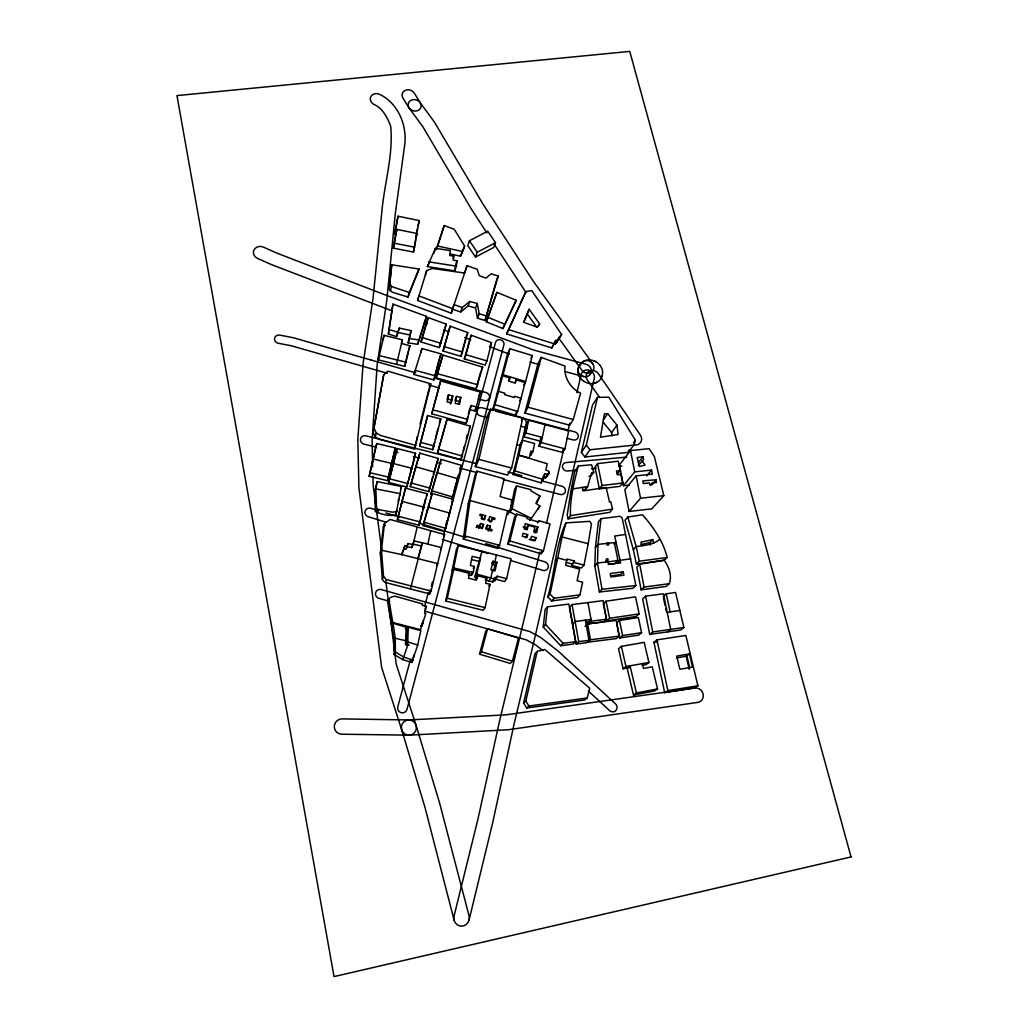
<?xml version="1.0" encoding="UTF-8"?>
<svg xmlns="http://www.w3.org/2000/svg" width="1028" height="1028" viewBox="0 0 1028 1028"><rect width="100%" height="100%" fill="white"/><g stroke="black" fill="none" stroke-linecap="round" stroke-linejoin="round"><path stroke-width="1.5" d="M542.591 477.365L545.534 477.853L546.883 475.668M549.119 473.214L548.631 471.197L545.881 470.092L547.204 463.731L519.05 455.237L516.994 458.835L512.921 474.448L541.075 482.903L543.298 479.472L544.814 473.895L547.783 474.383L549.119 473.214L546.857 476.684M594.839 565.901L595.418 547.397L598.386 521.864L601.007 518.69L619.704 516.287L621.734 517.29L622.364 518.819L635.882 585.523L632.991 588.273L599.363 591.999L594.839 565.901L597.461 562.984L598.026 544.377L601.007 518.69M402.809 659.642L407.679 645.366L405.507 644.62L406.266 627.221L393.069 623.276L391.796 625.859L393.994 640.675L394.097 654.463L402.809 659.642L411.881 662.443L417.728 644.993L420.825 630.639L408.244 627.234L406.87 629.791L406.227 644.428L409.105 645.288M408.244 627.234L407.679 645.366M456.419 266.162L456.972 260.778L453.348 260.212L453.772 256.152L449.789 255.535L450.303 250.614L435.422 248.275L427.365 266.586L454.839 270.865L456.419 266.162L428.766 261.844M454.839 270.865L455.25 266.856M391.771 264.8L390.113 280.4L390.267 284.306L391.437 286.478L409.285 292.466L419.051 269.015L391.771 264.8L389.098 288.945L391.938 292.08L408 297.053L419.051 269.015M543.234 627.016L545.547 624.484L547.461 606.828L568.844 604.091L575.654 641.652L573.136 644.068L560.658 645.725L543.234 627.016L545.148 609.476L547.461 606.828M380.309 553.295L383.277 526.863L384.459 523.625L390.036 519.448L444.623 534.521L431.053 591.087L429.537 593.876L385.14 582.452L383.598 581.283L382.339 579.291L380.309 553.295L381.478 550.237L384.459 523.625M388.378 334.023L392.953 304.108L426.53 316.367L417.664 344.303L408.167 342.877L411.097 330.618L399.249 328.086L396.551 336.58L388.378 334.023L392.953 304.108M468.254 503.887L470.002 500.546L507.614 510.749L499.569 545.315L497.603 548.361L463.294 539.07L468.254 503.887L475.219 474.666L476.992 471.158L504.17 478.765L500.058 496.575L512.458 500.058L509.747 511.353L507.729 514.604M463.294 539.07L465.029 535.948L470.002 500.546L476.992 471.158M570.72 492.181L567.225 515.092L568.06 518.832L609.835 512.329L612.521 509.104L610.812 501.78L609.514 501.972L606.135 487.452L583.172 490.909L582.388 487.426L573.136 488.814L570.72 492.181L574.549 472.109L578.263 465.98L591.575 464.784L593.773 472.186L591.228 475.656L589.057 476.349M401.447 486.527L395.883 514.822C389.342 516.647 381.272 514.296 375.438 511.481L374.732 492.348L377.237 481.605L401.447 486.527L400.586 488.827M393.403 248.146L396.885 229.398L395.767 229.18L394.585 234.114L395.69 234.345L396.885 229.398L417.072 233.51L413.462 252.066L393.403 248.146L395.69 234.345M413.462 252.066L415.505 239.961M588.183 543.696L591.46 523.972L589.866 521.337L565.965 522.866C555.081 545.572 555.159 572.75 547.744 596.844L551.728 600.917L577.402 597.576L579.92 594.865L582.632 582.221L577.106 580.717L579.612 569.088L565.67 565.271L567.096 559.052L574.485 560.992L571.709 565.477L581.475 567.957L584.02 565.066L588.183 543.696L562.123 537.001L559.746 540.086M416.494 234.127L415.762 238.419L419.27 220.57L398.016 216.214L394.585 234.114M416.97 231.274L417.458 228.409M395.767 229.18L398.016 216.214M395.883 514.822L396.667 510.389M398.221 501.523L398.748 498.567M373.151 432.325L383.74 374.693L387.967 371.159L430.732 383.855L414.567 449.159L379.64 439.29L375.194 436.926L373.151 432.325L383.74 374.693M458.629 404.094L460.801 397.361L456.548 396.41L454.929 400.38L459.156 401.331M460.801 397.361L459.503 404.312L455.237 403.361L456.548 396.41M448.491 394.958L447.167 401.909L451.433 402.86L452.744 395.921L448.491 394.958L447.437 397.618M450.367 404.043L452.744 395.921M377.237 481.605L374.732 492.348M516.891 515.452L510.094 512.047L514.578 489.418L516.621 486L530.975 489.662L530.795 490.741L539.97 496.061L536.423 503.746L539.918 506.02L537.708 509.297M510.094 512.047L512.124 508.77L516.621 486M468.434 574.716L471.415 575.41L472.019 572.378M471.415 575.41L473.214 572.519L474.435 566.428L470.361 565.477L472.186 556.354L480.577 558.32L476.619 574.022L474.795 576.901L477.609 577.71M458.231 545.675L453.669 567.97L452.012 570.9L456.535 548.746L458.231 545.675L481.991 551.239L474.795 576.901M571.709 565.477L574.485 560.992M408.167 342.877L411.097 330.618M540.702 438.288L538.993 446.216L562.612 452.449L563.228 449.48M562.612 452.449L564.963 448.838L568.677 430.912L528.688 420.259L526.593 424.063L523.779 436.759L540.098 441.115L542.296 437.414L545.02 424.628M477.403 575.757L476.427 580.19L468.537 578.211L469.59 573.367L453.682 569.384L452.012 572.3L445.625 600.994L483.199 610.285L485.1 607.625L490.048 584.328L485.666 583.236L486.784 578.096L477.403 575.757L475.566 578.623M538.993 446.216L541.191 442.554L542.296 437.414L525.861 433.032L523.779 436.759M582.529 490.42L585.15 490.035L587.656 486.655L591.588 472.88L593.773 472.186M535.061 532.954L535.665 530.14L537.875 526.991L525.295 523.65L524.139 528.932L527.21 529.741L528.174 525.334L534.817 527.094L533.763 531.887L536.655 532.658L537.875 526.991M547.744 596.844L550.07 594.12L562.123 537.001L565.965 522.866M585.15 490.035L585.729 487.336M440.421 549.633L441.475 547.59L427.828 544.133L430.642 531.168M531.322 452.551L530.731 455.25L532.877 451.626L534.65 443.518L522.378 440.228L520.309 443.916L516.994 458.835M387.633 480.654L395.279 447.925L376.813 443.569L375.695 447.296L369.18 476.349L387.633 480.654L395.279 447.925M414.567 449.159L415.248 446.024M415.942 442.901L417.329 436.63M525.861 433.032L528.688 420.259M445.625 600.994L447.257 598.257L453.682 569.384M511.61 468.048L522.789 417.805L490.536 409.157L486.835 416.931L475.321 466.571L507.588 475.103L511.61 468.048L478.919 459.387L475.321 466.571M512.921 474.448L514.951 470.94L522.378 440.228M376.813 443.569L369.18 476.349M407.448 546.266L405.058 545.611L403.734 548.695L406.111 549.35L408.052 543.568L413.102 544.506L417.111 527.582M486.051 580.126L492.823 581.976L493.209 580.306L494.866 580.743L495.239 579.085L504.581 581.552L506.611 578.713L511.07 558.769L481.991 551.239M546.485 523.252L563.691 449.442M401.498 343.532L396.525 364.31L378.265 359.877L384.048 335.346L402.346 339.805L401.498 343.532L409.928 345.678L404.711 366.392L396.525 364.31M496.948 562.29L495.021 570.836L490.947 569.743L493.054 561.262L496.948 562.29L494.995 565.246L493.71 570.9M494.866 580.743L497.205 576.22L506.611 578.713M496.46 554.889L494.892 561.751L492.952 564.706L494.995 565.246M492.592 570.193L490.78 578.083L488.865 580.936M524.524 617.532L499.698 720.332L478.007 818.853L454.08 915.961A8.16 7.749 -89 0 0 461.611 926.164A8.16 7.749 -89 0 0 469.051 915.871L439.534 802.765L416.096 725.395L396.23 664.281L385.77 580.64M523.612 703.049L534.958 653.744L537.22 651.379L544.776 649.4L589.738 688.285L587.219 697.973L584.598 700.017L526.696 708.009L523.612 703.049L525.822 701.006L537.22 651.379M478.919 459.387L490.536 409.157M492.823 581.976L495.149 577.466L496.832 577.903M388.661 482.428L397.155 448.491L415.543 453.258L411.907 468.331L406.728 487.041L388.661 482.428L397.155 448.491M497.603 548.361L498.323 545.238M524.524 617.507L539.777 552.075M567.996 430.95L569.782 423.305M576.901 392.773L581.167 374.449A6.875 6.232 30.9 0 1 589.147 370.221A6.875 6.232 30.9 0 1 594.3 378.227L534.881 637.463L514.051 724.2L492.708 822.657L469.076 920.009M581.36 452.397L592.449 405.161L597.512 397.348L608.846 397.206L635.433 440.267L633.89 445.124L628.301 452.346L584.919 456.997L581.36 452.397L586.333 445.137L597.512 397.348M404.711 366.392L408.27 351.46M419.09 525.269L427.288 493.787L405.52 488.184L397.361 519.654L419.09 525.269L422.29 511.918M422.996 508.963L425.476 498.67M417.843 558.692L422.367 542.745L427.828 544.133M536.038 537.657L535.318 540.638L530.705 539.314L531.437 536.346L536.038 537.657L533.84 540.741L529.253 539.443M405.52 488.184L397.361 519.654M406.728 487.041L415.543 453.258M432.788 449.686L440.806 419L427.674 415.53L419.668 446.229L432.788 449.686L434.587 442.233M435.307 439.252L437.838 428.817M429.537 593.876L430.629 589.314M431.362 586.281L432.467 581.719M527.66 534.599L526.94 537.567L522.34 536.256L523.059 533.288L527.66 534.599L525.514 537.708M538.916 520.669L538.582 522.018L526.889 518.575L527.223 517.212L516.583 514.09L514.527 517.328L507.793 544.03L541.191 553.771L543.452 550.777L549.98 523.92L538.916 520.669L537.438 522.802M541.191 553.771L541.91 550.815M419.668 446.229L427.674 415.53M468.408 414.078L469.526 409.491L475.039 411.007L480.487 392.066L440.639 381.002L431.786 413.809L466.147 423.279L467.65 417.15M466.147 423.279L471.248 405.572L476.799 407.114M475.039 411.007L475.771 408.013M453.065 499.287L445.754 528.328L444.16 531.502L423.073 525.616L432.197 493.466L453.065 499.287L451.973 501.523M485.601 515.683L484.574 519.821L481.669 519.011L482.338 516.236L479.819 515.542L480.166 514.154L485.601 515.683L483.738 518.922L481.04 518.163M492.142 518.883L491.448 521.646L488.531 520.81L489.585 516.673L494.995 518.228L494.648 519.603L492.142 518.883L490.24 522.096M486.938 360.918L491.512 342.658L471.107 335.205L464.335 358.939L485.139 365.081L486.938 360.918L466.005 354.737L464.335 358.939M390.267 291.117L391.437 286.478M420.593 625.846L421.827 626.078L423.228 620.501M421.827 626.078L425.772 613.69L424.525 613.459L426.389 606.379L422.29 605.274L422.559 603.976L395.227 596.227L391.719 596.793L388.79 598.81L387.569 601.56L391.527 625.063L392.786 622.48L388.79 598.81M507.793 544.03L509.824 540.959L516.583 514.09M420.092 424.101L428.894 389.419M577.993 369.579L578.597 367.214L582.439 362.062L584.585 360.828A12.811 11.604 30.9 0 1 589.943 359.954M431.786 413.809L440.639 381.002M444.16 531.502L444.931 528.469M445.715 525.424L446.884 520.875M408.052 543.568L406.715 546.665L411.714 547.603L414.027 540.934L422.367 542.745L410.429 588.877M428.882 491.692L438.185 458.462L419.809 453.13L410.223 486.578L428.882 491.692L432.621 477.12M523.689 385.294L525.629 381.529L532.324 355.521L509.914 348.775L507.472 354.043L493.106 408.591L515.658 415.273L516.776 410.917M515.658 415.273L517.688 411.418L525.102 382.544L516.172 379.859L514.835 382.544M382.917 339.703L384.048 335.346M378.265 359.877L379.371 355.624L405.996 362.19M433.855 379.936L441.025 353.889L421.994 348.518L413.937 374.5L433.855 379.936L439.136 359.569M466.005 354.737L471.107 335.205M423.073 525.616L432.197 493.466M460.904 459.76L470.374 426.222L447.013 419.475L437.517 453.04L460.904 459.76L462.446 453.811M463.23 450.829L464.386 446.37M466.326 438.943L467.496 434.471M512.432 661.171L518.472 638.092L487.619 628.725L485.691 631.256L479.523 654.155L510.325 663.471L512.432 661.171L481.4 651.778L479.523 654.155M460.994 356.33L467.779 332.584L450.174 326.172L443.042 351.023L460.994 356.33L465.71 338.418M493.106 408.591L494.982 404.698L502.576 375.785L509.849 377.97L508.988 381.221L515.311 383.123L516.172 379.859M500.662 379.859L503.052 374.757L509.914 348.775M417.946 225.543L419.27 220.57M437.517 453.04L447.013 419.475M410.172 660.451L397.797 706.801A4.793 4.755 57.3 0 0 401.177 712.687A4.793 4.755 57.3 0 0 406.998 709.333L503.861 344.958A4.369 3.971 24.5 0 0 500.739 339.844A4.369 3.971 24.5 0 0 495.509 342.414L443.569 535.344M424.615 606.366L428.329 592.475M524.833 413.025L538.004 363.655L541.229 357.41L565.002 366.096C563.665 377.186 570.566 388.545 580.602 393.184L573.264 419.54L569.692 425.206L524.833 413.025L527.968 407.216L541.229 357.41M456.779 480.821L458.372 474.923M441.089 459.375L430.886 494.352L441.089 459.375L461.636 465.466L451.973 499.325M433.405 474.152L438.185 458.462M481.4 651.778L487.619 628.725M443.042 351.023L450.174 326.172M541.075 482.903L541.833 480.14M419.809 453.13L410.223 486.578M476.08 388.815L482.659 367.124L442.927 355.071L436.155 377.906L476.08 388.815L480.886 371.249M451.845 498.94L453.078 494.404M453.901 491.371L456.381 482.299M396.551 336.58L399.249 328.086M408 297.053L409.285 292.466M436.155 377.906L442.927 355.071M451.228 313.193L452.783 308.721L418.91 295.884L417.561 300.446L451.228 313.193L467.046 265.712L477.185 269.259L479.254 275.607L485.871 278.138L491.217 273.795L498.246 276.018L484.998 320.518L477.467 318.153L475.54 307.963L477.262 303.478L469.77 301.474L462.266 307.526L460.647 311.998L452.384 309.12M452.783 308.721L453.952 304.622L462.266 307.526M484.998 320.518L496.408 280.657M488.313 531.001L490.356 526.156L487.478 525.231L485.601 528.405L488.467 529.33L490.356 526.156M439.277 347.58L446.293 324.18L428.252 317.601L420.953 341.939L439.277 347.58L444.34 330.039M401.511 342.684L402.346 339.805M375.194 436.926L376.299 433.135L374.231 428.509M487.478 525.231L486.283 529.33L491.667 531.065L492.065 529.69L489.572 528.893M557.394 340.718L556.842 342.62L553.449 344.688L551.792 347.952L506.663 333.959L525.835 291.644L531.784 290.616L561.609 334.511L557.394 340.718L561.609 334.511M559.656 336.452L555.351 344.187M411.881 662.443L414.078 654.939M425.335 275.221L426.723 270.518L432.377 268.436L464.566 273.062M420.953 341.939L428.252 317.601M433.983 253.081L435.422 248.275M372.252 462.703L373.344 459.066L391.848 463.422L390.64 467.02M436.335 249.611L444.224 225.556L454.273 229.283L464.63 246.077L460.557 256.203L449.801 253.852M444.224 225.556L436.463 249.367M483.597 524.473L482.363 528.572L476.979 526.786L477.403 525.411L479.896 526.246L480.719 523.522L483.597 524.473L481.746 527.66L478.894 526.709L480.719 523.522M408.63 349.97L409.928 345.678M417.561 300.446L426.723 270.518M417.664 344.303L426.53 316.367M628.301 452.346L629.072 449.943M420.619 352.784L421.994 348.518M413.937 374.5L415.286 370.35L435.332 375.837M453.001 258.529L453.772 256.152M669.279 583.698C672.235 575.68 668.958 566.646 664.062 560.106L639.699 564.218L636.795 567.109L641.125 589.802L666.17 586.448L669.279 583.698L644.068 587.052L641.125 589.802M591.113 372.753L591.254 372.342A6.862 6.207 30.5 0 0 592.449 363.321A6.862 6.207 30.5 0 0 582.889 361.702A12.619 11.424 30.9 0 0 578.289 367.947A6.875 6.219 30.5 0 0 582.94 376.364A6.875 6.219 30.5 0 0 591.228 372.354L591.614 372.085M455.789 264.337L456.972 260.778M460.557 256.203L464.63 246.077M464.412 273.345L467.046 265.712M375.438 511.481L376.569 508.153L375.85 488.891L400.29 493.684L399.429 495.959M392.208 467.175L393.428 463.577L411.907 468.331L410.557 471.891M469.449 240.745L467.791 245.576L475.527 257.064L493.71 247.465L495.522 242.659L487.747 231.197L469.449 240.745L477.223 252.284L475.527 257.064M377.482 512.921L378.625 509.605L376.569 508.153M444.764 328.574L446.293 324.18M486.347 321.828L496.909 292.325L516.159 300.266L502.91 328.574L486.347 321.828L496.909 292.325M439.521 358.117L441.025 353.889M429.28 387.916L430.732 383.855M401.601 554.657L403.207 550.186M382.339 579.291L383.521 576.4L381.478 550.237L401.832 554.619L405.058 545.611M602.267 375.721L601.663 377.366A12.657 11.462 30.9 0 1 599.08 380.784A12.773 11.565 30.9 0 1 589.288 383.444A12.542 11.359 30.9 0 1 585.6 382.236L583.917 381.285M460.647 311.998L468.087 305.984L469.77 301.474M401.01 504.838L402.295 501.471L424.089 507.125L423.125 509.335M414.682 470.387L416.07 466.815L434.497 472.135L433.495 474.486M466.108 336.914L467.779 332.584M477.467 318.153L479.215 313.72L477.262 303.478M439.277 422.855L440.806 419M496.858 279.487L498.246 276.018M523.586 322.394L529.124 309.274L539.597 323.807L538.531 325.979M529.124 309.274L523.869 322.381L537.336 327.2L539.597 323.807M489.688 346.924L491.512 342.658M426.324 496.061L427.288 493.787M481.477 369.874L482.659 367.124M435.898 476.247L437.414 472.726L458.051 478.817L456.946 481.143M502.91 328.574L516.159 300.266M469.526 409.491L471.248 405.572M427.044 510.428L428.522 507.112L449.66 513.049L448.581 515.234M478.701 396.05L480.487 392.066M525.835 291.644L506.663 333.959M411.714 547.603L413.102 544.506M469.231 428.753L470.374 426.222M535.999 503.219L537.76 499.402M459.966 469.025L461.636 465.466M496.614 395.317L498.503 391.347L504.928 393.261L504.581 394.598L514.206 397.463L514.501 396.281L521.067 398.247L519.705 400.869M578.263 465.98C574.215 481.862 569.743 499.235 570.476 515.619L568.06 518.832M508.539 380.668L509.849 377.97M427.365 266.586L429.357 262.538M531.013 358.129L532.324 355.521M443.569 536.616L444.623 534.521M557.6 339.934L555.685 340.448L554.015 343.737L508.59 329.628M393.994 640.675L395.266 638.182L393.069 623.276M436.643 565.554L437.684 563.575L401.832 554.619M551.792 347.952L555.685 340.448M394.097 654.463L395.382 652.06L395.266 638.182L405.7 640.727M521.414 420.349L522.789 417.805M424.898 609.077L426.389 606.379M406.227 644.428L407.589 641.973L417.728 644.993M476.195 527.544L477.403 525.411M478.675 528.366L479.896 526.246M511.109 502.281L512.458 500.058M468.408 575.294L469.59 573.367M473.227 568.381L474.435 566.428M543.337 476.208L544.814 473.895M545.534 477.853L549.145 472.186M491.769 563.228L493.054 561.262M538.492 498.297L539.97 496.061M485.524 579.998L486.784 578.096M529.844 520.502L531.283 518.356L512.124 508.77M526.028 528.508L528.174 525.334M488.763 586.204L490.048 584.328M493.851 579.368L495.149 577.466M603.32 419.951L607.664 413.616L616.954 425.142L618.098 434.523L600.468 437.196L604.361 413.976L607.664 413.616M495.239 579.085L497.205 576.22M584.919 456.997L589.943 449.789L633.89 445.124M529.973 520.335L539.918 506.02M611.994 435.705L611.621 432.621L616.954 425.142M597.564 463.602L594.994 467.123L599.388 488.878L619.961 486.385L622.698 482.993L620.925 474.371L617.314 474.795L616.517 470.94L620.154 470.516L618.239 461.186L597.564 463.602L601.997 485.499L599.388 488.878M633.569 442.682L635.433 440.267M623.456 485.717L634.713 471.878L651.521 470.066L652.343 474.126L636.126 475.874L624.818 489.624L629.072 511.443L651.752 508.886L663.831 495.65L654.386 456.663L649.105 448.658L630.524 450.598L619.409 464.952L623.456 485.717L629.406 485.062M617.442 473.972L620.154 470.516M555.505 560.954L557.87 557.998L566.749 560.273M638.311 462.6L643.078 456.689L643.502 460.017L638.182 465.491M646.651 475.848L651.521 470.066M595.418 547.397L598.026 544.377L616.068 542.399L620.642 562.958L608.563 564.256L607.728 558.924L606.263 559.155L606.61 562.008L618.021 560.556L614.269 542.578M650.377 485.203L652.343 482.942L656.532 482.582L656.044 479.755L642.885 480.898L643.335 483.507L649.452 482.967L649.773 484.753L652.613 484.509L652.343 482.942M653.076 483.16L656.044 479.755M629.072 511.443L640.56 498.246L663.831 495.65M551.728 600.917L554.092 598.219L579.92 594.865M627.8 517.045L624.998 520.232L633.325 549.594L636.383 564.076L664.062 560.401L667.133 557.484C663.433 541.55 653.165 526.824 642.449 514.784L627.8 517.045L636.191 546.6L639.275 561.172L636.383 564.076M606.649 544.853L608.435 542.835L608.717 544.891L607.599 544.981L607.291 542.823M614.243 544.416L616.068 542.399L614.68 536.038L625.538 534.483M605.942 560.877L607.728 558.924M587.926 602.562L591.049 619.421L588.44 621.979L588.71 623.7L603.796 621.786L606.507 619.229L603.076 600.648L572.082 604.592L569.615 607.252L576.168 644.055L586.371 642.77L588.98 640.341L585.407 620.154L575.192 621.503L572.686 624.047M618.021 560.556L615.258 563.472L608.255 564.385M633.325 549.594L636.191 546.6C644.222 545.238 653.127 545.148 659.552 539.392M599.363 591.999L602.022 589.262L635.882 585.523M640.945 544.57L649.773 542.668L652.741 539.636L653.59 543.169M623.212 571.786L610.195 573.521L610.889 576.952L623.906 575.205L623.212 571.786L620.424 574.626L610.362 575.976M560.658 645.725L563.1 643.31L575.654 641.652M606.057 601.2L603.359 603.86L606.854 620.848L636.216 616.44L639.146 613.87L635.51 596.857L606.057 601.2L609.591 618.291L606.854 620.848M585.06 626.463L587.643 623.932L616.273 620.411L619.139 636.139L616.337 638.581L587.823 642.166L590.445 639.75L619.139 636.139M588.71 623.7L591.318 621.156L606.507 619.229M576.168 644.055L578.713 641.639L588.98 640.341M667.545 631.924L670.68 629.457L663.407 593.811L645.584 596.137L642.629 598.823L649.696 634.392L680.703 629.997L683.928 627.517L675.524 592.475L666.247 593.798L663.163 596.484M619.434 620.437L616.633 622.968L619.755 637.99L638.619 635.111L641.562 632.657L638.375 617.597L619.434 620.437L622.582 635.548L619.755 637.99M526.696 708.009L528.932 706.005L587.219 697.973M642.012 665.412L645.867 664.718L648.886 662.456L644.222 642.371L621.375 646.355L618.535 648.732L623.109 668.778L630.215 667.519M649.696 634.392L652.716 631.924L683.928 627.517M653.924 642.269L656.982 639.866L685.83 635.458L697.896 685.792L694.542 687.886L664.705 692.679L653.924 642.269L656.943 641.806M623.109 668.778L625.975 666.542L648.886 662.456M383.277 526.863L385.487 525.192M676.707 657.869L686.19 656.237L689.467 653.936L692.538 667.069L679.816 669.279L676.758 656.108L689.467 653.936M636.435 692.949L630.035 665.823L627.131 668.059L633.479 695.018L636.435 692.949L657.56 688.927L652.253 666.825L643.579 668.444L642.423 663.613M387.569 601.56L389.496 600.223M657.56 688.927L654.463 691.009L633.479 695.018M664.705 692.679L667.866 690.61L697.896 685.792M477.223 252.284L495.522 242.659M397.142 511.52L392.619 512.188L378.625 509.605M594.839 383.084L596.587 382.429M652.741 539.636L640.894 542.18L642.037 545.714M667.043 612.341L679.842 610.452M570.476 515.619L612.521 509.104M622.582 635.548L641.562 632.657M609.591 618.291L639.146 613.87M582.388 487.426L587.656 486.655M630.858 558.757L619.948 560.35L617.185 563.267L616.543 560.299M643.078 456.689L637.231 457.537L639.365 466.494L645.096 465.08L641.986 460.801M639.275 561.172L667.133 557.484M585.407 620.154L591.049 619.421L591.318 621.156M585.639 622.338L588.44 621.979M601.997 485.499L622.698 482.993M606.61 562.008L597.461 562.984L602.022 589.262M577.119 470.104L567.533 471.004A4.459 4.125 33.8 0 1 562.522 467.175A4.459 4.125 33.8 0 1 566.107 462.561L626.746 457.139M591.511 468.768L596.304 468.331M618.663 466.275L621.837 466.018M409.272 735.161A7.607 7.53 69.5 0 0 415.209 723.481A7.607 7.53 69.5 0 0 402.179 724.059A7.607 7.53 69.5 0 0 409.272 735.161L508.102 729.764L697.742 702.394A7.427 6.862 56.9 0 0 703.165 694.221A7.427 6.862 56.9 0 0 694.825 688.015L505.917 714.858L408.514 719.973M408.836 735.161L341.771 734.21A7.671 7.62 -48.8 0 1 334.293 726.436A7.671 7.62 -48.8 0 1 342.106 718.906L408.951 719.96M409.465 338.559L419.026 339.985M423.305 623.495L422.058 623.264L420.58 629.714L392.786 622.48M394.572 243.276L414.759 247.221M398.029 332.481L409.786 334.987M412.639 544.043L420.927 545.842M437.427 245.988L462.163 251.423M446.91 398.941L451.151 399.892M453.669 567.97L473.214 572.519M370.247 472.79L388.828 477.146M471.788 559.669L478.74 561.301M447.257 598.257L485.1 607.625M376.312 447.219L363.951 444.122A4.549 4.266 14.7 0 1 360.558 438.879A4.549 4.266 14.7 0 1 366.007 435.846L477.12 463.859M394.855 451.87L397.939 452.641M413.397 456.522L419.578 458.064M436.579 462.317L441.218 463.487M459.76 468.125L476.761 472.52M492.836 410.519L482.055 407.769A4.446 4.112 25 0 0 476.863 410.699A4.446 4.112 25 0 0 480.256 415.826L487.966 417.792M495.907 411.303L517.495 416.815M389.856 478.919L408.052 483.571M574.177 562.56L584.02 565.066M398.646 516.39L420.503 522.031M405.328 628.661L408.386 629.457M518.832 417.162L574.793 431.876A4.42 4.073 32.7 0 1 578.199 437.016A4.42 4.073 32.7 0 1 573.123 439.92L566.993 438.313M521.042 426.26L527.171 427.866M503.026 479.433L560.196 494.468A4.485 4.176 34.8 0 0 565.361 491.474A4.485 4.176 34.8 0 0 561.943 486.218L541.897 480.937M431.053 591.087L386.348 579.586L383.521 576.4M541.191 442.554L564.963 448.838M421.069 442.515L434.279 445.998M507.96 471.993L521.851 475.643M566.145 562.38L572.018 563.922M494.764 579.137L476.619 574.022M519.05 455.237L529.343 457.974L530.859 451.086L532.877 451.626M523.175 526.824L527.338 527.929M468.087 305.984L475.54 307.963M539.674 364.709L529.883 362.023M565.31 371.622L583.403 376.505M527.968 407.216L573.264 419.54M465.029 535.948L499.569 545.315M437.645 373.794L477.84 384.78M411.585 483.109L430.359 488.261M433.263 409.902L467.843 419.45M389.625 601.341L378.895 598.347A4.69 4.562 18.2 0 1 375.606 592.693A4.69 4.562 18.2 0 1 381.324 589.558L529.883 631.59L540.715 637.527L558.397 651.315L615.464 703.794A4.742 4.472 58 0 1 616.003 710.387A4.742 4.472 58 0 1 609.591 710.592L588.324 690.996M424.872 611.172L526.246 639.827L535.639 644.916L543.028 650.673M415.697 372.83L371.288 360.108M435.435 378.355L486.205 392.619A4.433 4.086 24.8 0 1 489.469 397.785A4.433 4.086 24.8 0 1 484.214 400.56L478.046 398.825M428.766 385.012L439.496 388.019M507.614 510.749L509.747 511.353M424.525 522.391L445.754 528.328M415.929 445.458L380.784 435.525L376.299 433.135M371.275 360.096L293.725 337.852L279.95 335.141A4.536 4.138 8.6 0 0 274.592 338.212A4.536 4.138 8.6 0 0 278.1 343.211L291.502 345.819L387.35 373.305M439.033 449.377L462.587 456.136M487.696 519.898L491.731 521.055M509.824 540.959L543.452 550.777M444.571 346.757L462.651 352.103M494.982 404.698L517.688 411.418M432.377 490.934L453.065 497.077M503.052 374.757L525.629 381.529M514.951 470.94L543.298 479.472M422.328 337.608L440.781 343.301M376.826 510.171L370.8 508.32A4.613 4.408 15.2 0 0 365.081 511.173A4.613 4.408 15.2 0 0 368.191 516.737L386.322 522.288M385.873 512.946L399.442 517.11M419.038 523.124L465.928 537.541M485.679 543.632L544.968 561.892A4.575 4.33 39.5 0 1 548.181 567.456A4.575 4.33 39.5 0 1 542.733 570.347L510.736 560.504M442.22 539.43L487.889 553.475M413.295 660.105L404.158 657.277L395.382 652.06M389.535 329.628L397.759 332.211M479.215 313.72L486.784 316.11M424.41 322.728L427.391 323.82M443.813 329.859L448.298 331.504M464.72 337.531L470.683 339.728M490.099 346.86L509.31 354.12M391.964 310.803L270.917 264.402L257.463 258.362A7.055 6.296 8.8 0 1 254.057 249.868A7.055 6.296 8.8 0 1 263.412 247.106L276.249 252.875L382.223 293.777L533.776 350.085L585.999 364.22A6.875 6.219 30.5 0 1 591.228 372.354A6.862 6.207 30.5 0 1 581.822 370.17L558.589 337.852M488.133 317.421L504.825 324.205M593.811 360.751L595.765 361.65M550.07 594.12L554.092 598.219M545.547 624.484L563.1 643.31M603.372 422.367L611.621 432.621M586.333 445.137L589.943 449.789M528.932 706.005L525.822 701.006M420.041 102.466L434.381 122.024L482.826 203.904L533.339 281.274L592.655 363.604M409.208 108.171L422.983 126.932L471.351 209.031L486.861 232.881M527.068 313.694L536.603 326.943M526.079 292.582L493.697 243.379M599.684 397.476L587.386 380.077A6.875 6.232 31.2 0 1 588.928 371.301A6.875 6.232 31.2 0 1 598.283 373.549L640.47 435.242A6.952 6.322 36.2 0 1 633.672 444.751M420.336 102.89L414.323 93.175A6.631 5.693 17.1 0 0 405.379 90.335A6.631 5.693 17.1 0 0 402.912 97.994L408.926 107.747M454.093 920.111L424.937 807.211L401.704 729.829L381.606 667.275L358.9 487.632L357.834 439.329L363.115 363.372L373.01 298.583L381.928 210.817C384.588 182.65 393.454 154.611 390.679 126.251C387.479 117.603 382.737 108.197 373.794 104.329A6.682 5.731 15.7 0 1 371.018 96.311A6.682 5.731 15.7 0 1 379.949 94.499C398.89 103.751 407.808 126.868 404.389 147.107L395.382 213.014L386.746 300.831L377.135 364.991L372.136 440.357L372.637 466.853M686.575 654.553L689.827 668.187M649.773 542.668L650.338 545.007M686.19 656.237L689.235 669.292M621.375 646.355L625.975 666.542M666.247 593.798L670.127 611.866M663.484 597.988L665.077 605.466M665.72 608.46L666.362 611.454M656.982 639.866L667.866 690.61M636.126 475.874L640.56 498.246M645.584 596.137L652.716 631.924M630.524 450.598L634.713 471.878M639.699 564.218L644.068 587.052M572.082 604.592L578.713 641.639M587.643 623.932L590.445 639.75M381.863 550.918L373.28 486.462L372.817 476.208M589.892 359.954A12.619 11.424 30.9 0 1 599.992 365.325M600.031 365.313A12.786 11.565 30.9 0 1 602.639 372.162M580.64 378.214A12.542 11.359 30.9 0 1 579.034 375.503M602.524 372.264A12.542 11.359 30.9 0 1 602.151 375.811M583.737 381.285A12.773 11.565 30.9 0 1 577.813 369.566M516.686 445.073A4.459 4.138 29 0 0 521.89 442.168L526.195 423.395A4.433 4.099 28.5 0 0 522.854 418.229M851.043 856.928L334.023 976.6L176.957 95.591L629.753 51.4L851.043 856.928M409.979 109.032A6.643 5.705 17.4 0 0 420.966 107.323A6.643 5.705 17.4 0 0 412.96 99.613A6.643 5.705 17.4 0 0 409.979 109.032"/></g></svg>
